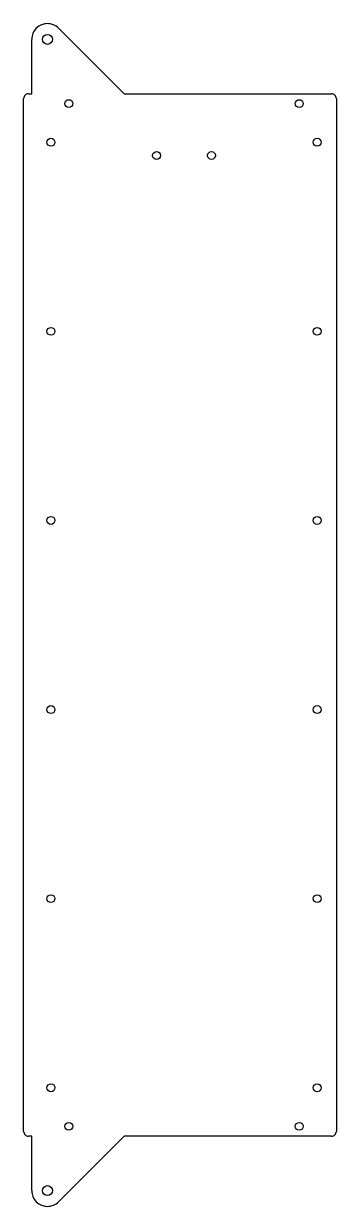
# Model space of a CAD drawing. Header units: metres. Extents: x -3 to 191, y -689 to 43.
import ezdxf

# ---------------------------------------------------------------- set-up
doc = ezdxf.new("R2010")
doc.units = ezdxf.units.M

msp = doc.modelspace()

# ---------------------------------------------------------------- linework, layer by layer
for p, q in [((18.63, 40.59), (59.22, 0)), ((2, 0), (2, 33.7)), ((0, 0), (2, 0)), ((0, 0), (0, 0)), ((-3, -642.6), (-3, -3)), ((59.22, 0), (187.75, 0)), ((190.75, -3), (190.75, -642.6)), ((2, -645.6), (0, -645.6)), ((2, -679.3), (2, -645.6)), ((59.22, -645.6), (18.63, -686.19)), ((187.75, -645.6), (59.22, -645.6))]:
    msp.add_line(p, q)
for centre, radius in [((11.74, 33.7), 3.1), ((25, -6.1), 2.45), ((167.75, -6.1), 2.45), ((13.9, -30), 2.45), ((178.85, -30), 2.45), ((79.38, -38.2), 2.45), ((113.38, -38.2), 2.45), ((13.9, -147.12), 2.45), ((178.85, -147.12), 2.45), ((13.9, -264.24), 2.45), ((178.85, -264.24), 2.45), ((13.9, -381.36), 2.45), ((178.85, -381.36), 2.45), ((13.9, -498.48), 2.45), ((178.85, -498.48), 2.45), ((13.9, -615.6), 2.45), ((178.85, -615.6), 2.45), ((25, -639.5), 2.45), ((167.75, -639.5), 2.45), ((11.74, -679.31), 3.1)]:
    msp.add_circle(centre, radius)
for centre, radius, start, end in [((11.74, 33.7), 9.74, 135, 180), ((11.74, 33.7), 9.74, 90, 135), ((11.74, 33.7), 9.74, 405, 450), ((0, -3), 3, 135, 180), ((0, -3), 3, 90, 135), ((187.75, -3), 3, 405, 450), ((187.75, -3), 3, 360, 405), ((0, -642.6), 3, 180, 225), ((187.75, -642.6), 3, 315, 360), ((0, -642.6), 3, 225, 270), ((187.75, -642.6), 3, 270, 315), ((11.74, -679.3), 9.74, 180, 225), ((11.74, -679.3), 9.74, 225, 270), ((11.74, -679.3), 9.74, 270, 315)]:
    msp.add_arc(centre, radius, start, end)

doc.saveas('drawing.dxf')
